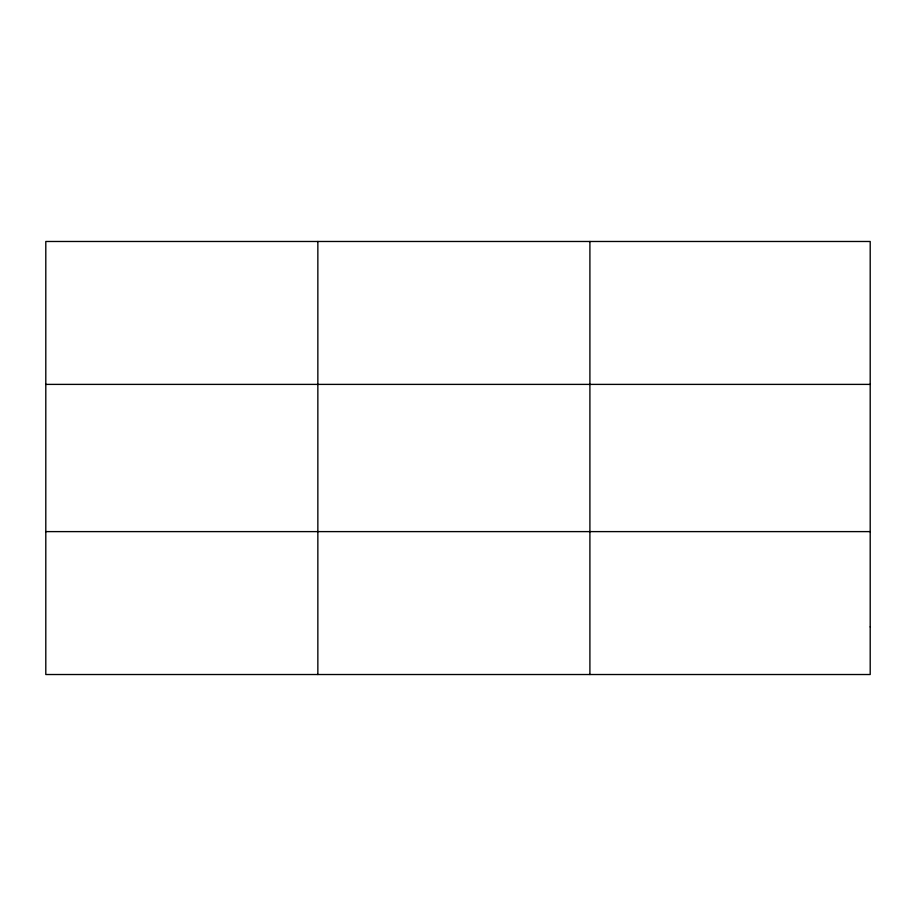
<?xml version="1.0" encoding="UTF-8"?>
<svg xmlns="http://www.w3.org/2000/svg" width="916" height="916" viewBox="0 0 916 916"><rect width="100%" height="100%" fill="white"/><g stroke="black" fill="none" stroke-linecap="round" stroke-linejoin="round"><path stroke-width="1.37" d="M317.852 241.481L317.852 674.519M589.904 241.481L589.904 674.519M45.8 384.388L870.2 384.388M45.8 531.612L870.2 531.612M870.2 626.888L870.2 674.519L45.8 674.519L45.8 241.481L870.2 241.481L870.2 626.888"/></g></svg>
